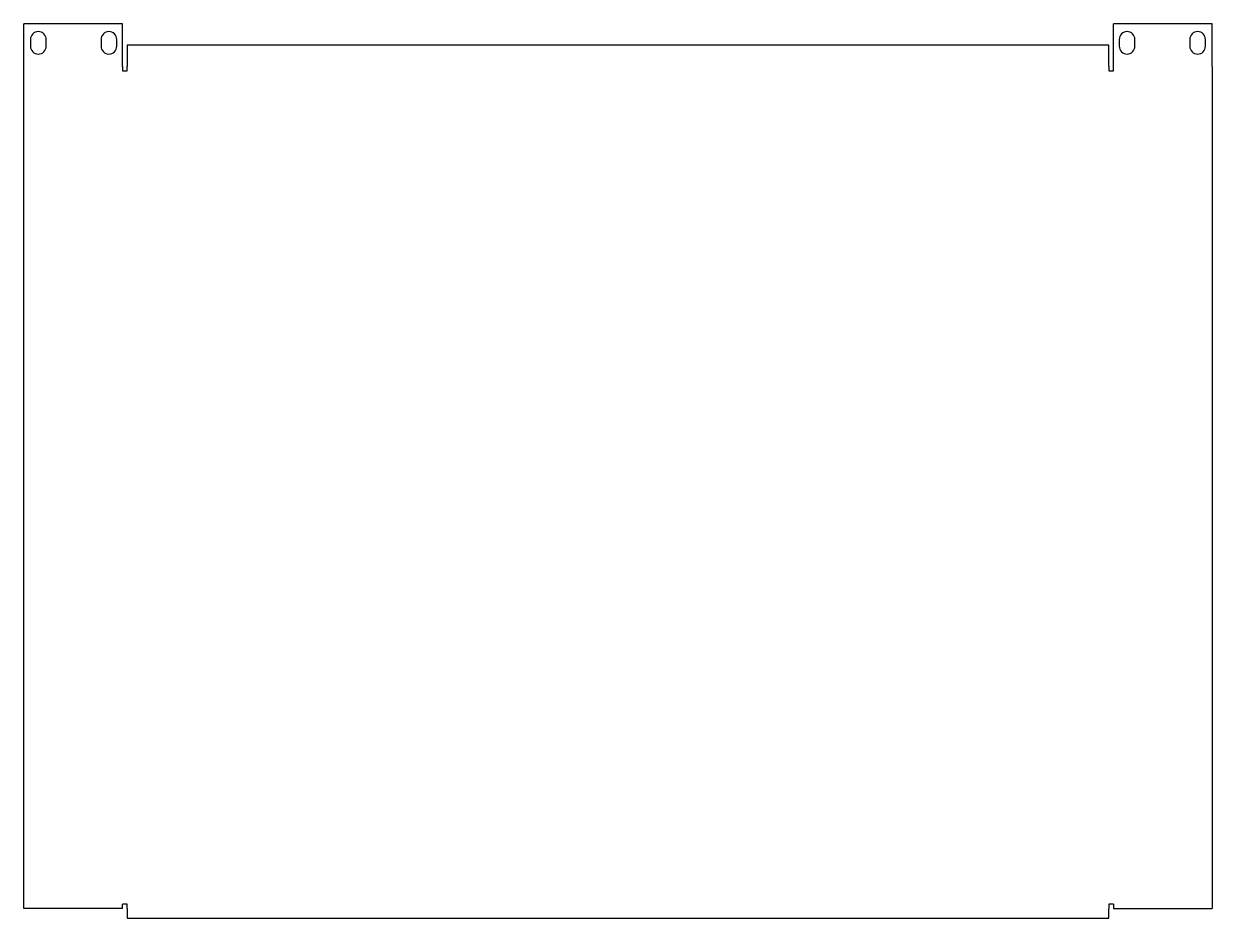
# Model space of a CAD drawing. Header units: millimetres. Extents: x 61 to 591, y 18 to 416.
import ezdxf

# ---------------------------------------------------------------- set-up
doc = ezdxf.new("R2010")
doc.units = ezdxf.units.MM
doc.layers.add('BANDEJA_1MM', color=7, linetype='Continuous')
doc.layers.add('Default', color=7, linetype='Continuous')

# ---------------------------------------------------------------- blocks, each defined once
blk = doc.blocks.new('SE')
at = {"layer": 'BANDEJA_1MM', "color": 7, "linetype": 'Continuous'}
for p, q in [((61.48, 396.87), (61.48, 415.87)), ((105.48, 415.87), (61.48, 415.87)), ((105.48, 396.87), (105.48, 415.87)), ((546.5, 396.87), (546.5, 415.87)), ((590.5, 415.87), (546.5, 415.87)), ((590.5, 396.87), (590.5, 415.87)), ((64.48, 408.87), (64.48, 405.87)), ((71.48, 405.87), (71.48, 408.87)), ((95.88, 408.87), (95.88, 405.87)), ((102.88, 405.87), (102.88, 408.87)), ((549.1, 408.87), (549.1, 405.87)), ((556.1, 405.87), (556.1, 408.87)), ((580.5, 408.87), (580.5, 405.87)), ((587.5, 405.87), (587.5, 408.87)), ((107.49, 406.27), (107.49, 396.87)), ((544.49, 406.27), (107.49, 406.27)), ((544.49, 396.87), (544.49, 406.27)), ((61.48, 394.86), (61.48, 396.87)), ((105.48, 396.87), (105.48, 394.86)), ((107.49, 394.86), (107.49, 396.87)), ((544.49, 396.87), (544.49, 394.86)), ((546.5, 394.86), (546.5, 396.87)), ((590.5, 396.87), (590.5, 394.86)), ((61.48, 21.86), (61.48, 394.86)), ((105.48, 394.86), (107.49, 394.86)), ((544.49, 394.86), (546.5, 394.86)), ((590.5, 394.86), (590.5, 21.86)), ((105.48, 21.86), (61.48, 21.86)), ((107.49, 23.86), (105.48, 23.86)), ((105.48, 21.86), (105.48, 23.86)), ((107.49, 21.85), (107.49, 23.86)), ((107.49, 21.85), (107.49, 17.55)), ((546.5, 23.86), (544.49, 23.86)), ((544.49, 23.86), (544.49, 21.85)), ((544.49, 17.55), (544.49, 21.85)), ((546.5, 23.86), (546.5, 21.86)), ((546.5, 21.86), (590.5, 21.86)), ((107.49, 17.55), (544.49, 17.55))]:
    blk.add_line(p, q, dxfattribs=at)
for centre, start, end in [((67.98, 408.87), 0, 180), ((99.38, 408.87), 0, 180), ((552.6, 408.87), 0, 180), ((584, 408.87), 0, 180), ((67.98, 405.87), 180, 0), ((99.38, 405.87), 180, 0), ((552.6, 405.87), 180, 0), ((584, 405.87), 180, 0)]:
    blk.add_arc(centre, 3.5, start, end, dxfattribs=at)

msp = doc.modelspace()

# ---------------------------------------------------------------- block references
at = {"layer": 'Default'}
msp.add_blockref('SE', (0, 0), dxfattribs=at)

doc.saveas('drawing.dxf')
